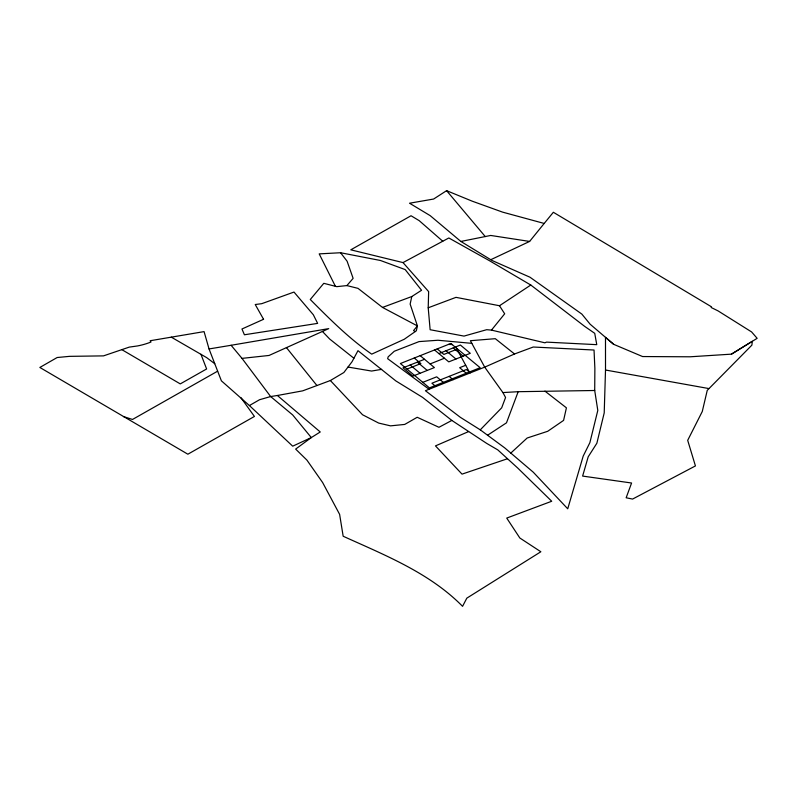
<?xml version="1.0" encoding="UTF-8"?>
<svg xmlns="http://www.w3.org/2000/svg" width="797" height="797" viewBox="0 0 797 797"><rect width="100%" height="100%" fill="white"/><g stroke="black" fill="none" stroke-linecap="round" stroke-linejoin="round"><path stroke-width="1.2" d="M594.711 390.5L594.871 368.373L594.034 350.022L533.233 347.024L514.533 353.978L484.706 367.138L425.409 390.719L460.327 417.309L480.272 429.842L504.71 447.874L533.263 472.193L567.733 508.805L583.185 456.133L589.88 442.654L597.8 410.425L594.711 390.5L518.18 391.696L502.917 392.572L484.706 367.138L470.399 340.708L495.296 338.685L514.533 353.978M403.013 262.592L448.831 237.974L489.547 260.758L530.802 285.037L584.749 326.431L594.731 333.335L596.764 344.663L546.543 342.122L544.889 342.81L491.47 330.107L486.678 329.699L464.013 336.095L430.131 329.719L428.208 307.791L428.647 291.612L403.013 262.592L350.79 249.83L411.043 215.748L419.232 220.679L442.763 241.242M613.65 344.314L605.491 337.34L605.511 370.017L604.216 412.876L596.863 443.242L588.206 456.791L582.617 476.078L631.583 483.012L626.153 497.776L632.579 499.071L695.432 465.926L687.691 440.333L702.277 411.491L707.248 390.371L751.88 345.151L752.328 341.275L731.457 354.147L690.023 356.797L642.581 356.548L613.65 344.314L590.139 324.22L581.87 314.108L529.985 277.217L492.058 260.499L460.865 241.451L430.161 215.628L409.538 203.215L433.618 199.041L446.599 190.662L472.232 201.183L502.628 212.141L544.192 223.449L553.347 212.271L711.502 306.825L711.233 307.522L718.057 310.89L751.621 331.95L757.15 338.327L731.457 354.147M335.388 286.282L319.198 253.874L340.568 252.739L380.478 260.489L405.195 269.595L421.553 290.267L411.78 296.544L410.146 304.105L417.419 325.913L416.353 330.795L404.268 339.253L371.721 354.147C349.126 338.605 329.579 318.92 310.282 299.503L323.791 283.324L336.792 286.651L346.884 285.585L357.992 288.355L382.52 307.433L417.419 325.913L413.543 330.576L415.257 331.562M518.18 391.696L506.484 422.828L487.744 435.122M491.091 259.563L529.616 241.431L544.192 223.449M491.47 330.107L504.68 313.799L499.49 305.739L455.994 297.351L428.208 307.791M346.884 285.585L353.131 278.362L347.093 261.197L340.568 252.739M480.272 429.842L501.682 407.815L505.567 397.494L502.917 392.572M510.757 453.124L527.166 438.011L547.698 431.297L563.589 420.398L566.418 407.825L544.939 391.128M499.49 305.739L530.802 285.037M277.386 395.491L302.681 390.849L330.366 380.528L343.866 372.518L352.045 361.728L357.973 350.67L395.85 380.926L422.589 397.384L451.839 420.427L486.758 443.441L497.806 449.897L517.771 468.078L551.713 501.253L506.733 518.08L519.833 537.995L540.854 551.763L466.823 598.149L462.559 606.338C429.762 572.943 385.081 555.24 343.168 536.242L339.622 514.374L322.626 482.534L306.925 460.118L295.647 449.08L311.308 437.573L320.245 431.974L277.386 395.491L270.641 396.547L259.553 399.725L249.401 405.543L221.397 380.836L209.043 348.947L204.072 331.612L150.145 340.737L151.002 341.993L150.055 342.391A52.104 30.077 0 0 1 137.482 345.948L129.273 347.113L103.49 355.88L69.568 356.349L57.155 357.524L39.85 367.457L187.863 454.21L254.422 416.452L240.923 397.663M217.651 371.163L132.501 419.461L123.415 416.552M451.839 420.427L438.958 427.292L417.21 417.279L404.717 424.432L390.52 425.857L378.665 423.068L362.555 414.769L330.366 380.528M231.11 345.28L328.723 328.623L269.067 355.452L242.009 358.381L231.11 345.28L209.043 348.947M468.586 431.585L435.471 445.892L462.021 474.135L507.41 458.773M424.532 359.288L403.003 367.845L412.886 376.134L434.405 367.576L420.198 355.661M438.878 353.589L460.397 345.031L470.28 353.31L448.761 361.868L434.544 349.953M406.998 369.091L420.886 363.562L414.271 358.022M457 349.206L443.849 354.436L437.224 348.887M430.081 363.95L444.427 358.242M422.799 382.341L436.696 376.822L443.311 382.371M465.707 365.285L459.66 367.696L466.275 373.245M382.52 307.433L411.78 296.544M460.865 241.451L490.703 235.454L529.616 241.431M381.633 369.36L371.581 371.053L348.02 367.058M448.472 344.424L452.527 344.543M471.824 343.348L437.932 340.249L419.053 341.594L394.276 351.258L388.149 356.857L387.651 358.69L429.055 389.255M708.663 388.528L605.511 370.017M171.305 337.161L206.652 357.624L214.762 363.711M121.702 349.564L180.271 383.905L206.622 368.961L200.934 354.267M353.908 358.252L329.709 339.054L322.426 331.452M453.224 347.881L463.107 356.169M446.051 350.74L455.934 359.019M470.31 372.847L466.355 369.529L431.914 383.218L435.869 386.535M449.139 376.373L453.085 379.691M417.359 362.147L427.232 370.426M410.176 364.996L420.059 373.285M249.401 405.543L292.698 446.181L311.308 437.573L292.678 414.938L270.641 396.547L242.009 358.381M446.599 190.662L485.263 236.579M286.412 347.572L316.937 385.539M456.093 347.532L469.353 372.02M263.558 319.288L241.959 329.002L244.41 334.78L317.644 323.383L313.341 314.775L293.993 292.061L261.745 303.677L255.239 304.524L263.558 319.288M450.843 343.477L400.373 363.542L429.424 387.89L480.173 367.716L450.843 343.477"/></g></svg>
